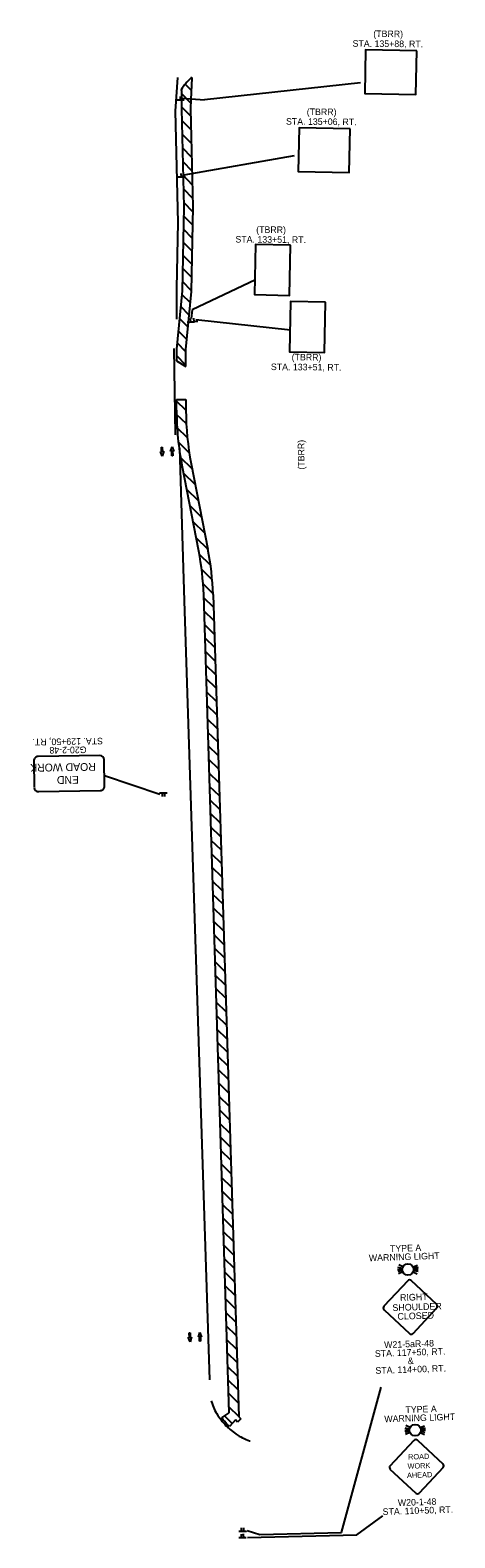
# Model space of a CAD drawing. Extents: x 126146 to 386643, y 319437 to 606724.
# Drawn here: x 169819 to 170272, y 349145 to 350753 of the extents above; entities that cross this region are included whole.
import ezdxf

# ---------------------------------------------------------------- set-up
doc = ezdxf.new("R2010")
doc.units = 0
doc.layers.add('PM_P_Edge_Line', color=7, linetype='Continuous')

msp = doc.modelspace()

# ---------------------------------------------------------------- linework, layer by layer
at = {"layer": 'PM_P_Edge_Line'}
for p, q in [((169991.4, 350688.7), (169984.7, 350695.5)), ((169990.9, 350679.2), (169992.2, 350701.9)), ((169992.2, 350701.9), (169991.7, 350702.4)), ((170171.6, 350696.8), (170005.3, 350678.6)), ((169983.6, 350678.4), (169975.6, 350678.3)), ((169979.6, 350678.3), (169979.6, 350682.3)), ((169980.2, 350688.8), (169980.7, 350688.5)), ((169980.7, 350688.5), (169980.9, 350679.4)), ((169980.9, 350679.4), (169980.7, 350669.2)), ((169990.8, 350675.1), (169980.8, 350685.3)), ((169981.5, 350680.5), (170005.3, 350678.6)), ((169990.7, 350669.2), (169990.9, 350679.2)), ((169990.9, 350660.8), (169980.7, 350671.1)), ((169980.7, 350669.2), (169983.2, 350564.5)), ((169993.2, 350564.5), (169990.7, 350669.2)), ((169991.3, 350646.2), (169981, 350656.6)), ((169991.6, 350631.6), (169981.4, 350642)), ((169991.9, 350617), (169981.7, 350627.4)), ((170100.7, 350618.8), (169983.3, 350598.5)), ((169980.6, 350596.1), (169980.5, 350600.1)), ((169992.3, 350602.4), (169982, 350612.8)), ((169992.6, 350587.8), (169982.4, 350598.2)), ((169984.6, 350596.2), (169976.6, 350596.1)), ((169993, 350573.2), (169982.7, 350583.6)), ((169993.1, 350558.9), (169983.1, 350569)), ((169983.2, 350564.5), (169981.5, 350474.8)), ((169992.8, 350544.9), (169983, 350554.8)), ((169991.5, 350474.2), (169993.2, 350564.5)), ((169992.6, 350530.9), (169982.7, 350540.9)), ((169992.3, 350516.9), (169982.5, 350526.9)), ((169992, 350502.9), (169982.2, 350512.9)), ((169991.5, 350475), (169981.7, 350484.9)), ((169991.8, 350489), (169982, 350498.9)), ((170059.6, 350486.6), (169992, 350454.8)), ((169981.5, 350474.8), (169975.4, 350412.7)), ((169990.3, 350462), (169981.2, 350471.2)), ((169985.4, 350412.3), (169991.5, 350474.2)), ((169989, 350449), (169979.9, 350458.3)), ((169992, 350454.8), (169991.2, 350445.3)), ((169987.7, 350436.1), (169978.6, 350445.3)), ((169994.6, 350441.5), (169986.7, 350441)), ((169998.2, 350442.1), (169990.2, 350441.6)), ((169990.7, 350441.3), (169990.4, 350445.3)), ((169990.7, 350441.3), (169990.7, 350441.3)), ((169994.2, 350441.9), (169993.9, 350445.8)), ((169994.2, 350441.9), (169994.2, 350441.9)), ((170096.9, 350432.9), (169996, 350443.9)), ((169986.5, 350423.1), (169977.3, 350432.4)), ((169974.5, 350321.2), (169973, 350413.6)), ((169975.4, 350412.7), (169975.4, 350400.4)), ((169985.4, 350395.7), (169975.4, 350405.9)), ((169985.4, 350410), (169976.1, 350419.4)), ((169985.4, 350394.3), (169985.4, 350412.3)), ((169975.4, 350400.4), (169985.4, 350394.3)), ((169975.5, 350347.5), (169975.5, 350359.1)), ((169975.5, 350359.1), (169985.5, 350359.1)), ((169985.5, 350347.5), (169975.5, 350357.2)), ((169985.5, 350359.1), (169985.5, 350347.6)), ((169985.9, 350333.2), (169975.5, 350343.2)), ((169987, 350318.1), (169976.1, 350328.7)), ((169959.6, 350302.7), (169959.3, 350308.2)), ((169959.3, 350308.2), (169960.3, 350308.2)), ((169959.8, 350308.2), (169959.8, 350308.2)), ((169960.3, 350308.2), (169960.6, 350302.7)), ((169969.1, 350303.6), (169970.8, 350308.6)), ((169970.8, 350308.6), (169970.8, 350308.6)), ((169970.8, 350308.6), (169972.6, 350303.6)), ((169989, 350302.2), (169977.4, 350313.5)), ((169960.3, 350298.7), (169958.3, 350303.6)), ((169958.3, 350303.6), (169959.6, 350302.7)), ((169961.8, 350303.8), (169960.3, 350298.7)), ((169960.3, 350298.7), (169960.3, 350298.7)), ((169960.6, 350302.7), (169961.8, 350303.8)), ((169970.3, 350304.6), (169969.1, 350303.6)), ((169970.5, 350299.1), (169970.3, 350304.6)), ((169971.5, 350299.1), (169970.5, 350299.1)), ((169971, 350299.1), (169971, 350299.1)), ((169972.6, 350303.6), (169971.3, 350304.6)), ((169971.3, 350304.6), (169971.5, 350299.1)), ((169992.1, 350285.2), (169979.7, 350297.3)), ((169999.1, 350197.4), (169981.3, 350288.5)), ((169995.5, 350268), (169982.9, 350280.3)), ((169991.1, 350290.4), (170008.9, 350199.3)), ((169998.8, 350250.8), (169986.3, 350263)), ((170002.2, 350233.5), (169989.6, 350245.8)), ((170005.6, 350216.3), (169993, 350228.5)), ((170009, 350199.1), (169996.4, 350211.3)), ((170011.7, 350182.4), (169999.7, 350194.1)), ((170013.9, 350166.4), (170002.3, 350177.7)), ((170014.3, 350152), (170003.8, 350162.3)), ((170031.6, 349278.2), (170004.4, 350150.8)), ((170014.8, 350137.6), (170004.5, 350147.6)), ((170014.4, 350151.1), (170041.7, 349273.8)), ((170015.2, 350123.2), (170004.9, 350133.2)), ((170015.7, 350108.8), (170005.4, 350118.9)), ((170016.1, 350094.4), (170005.8, 350104.5)), ((170016.6, 350080), (170006.3, 350090.1)), ((170017, 350065.6), (170006.7, 350075.7)), ((170017.5, 350051.2), (170007.1, 350061.3)), ((170017.9, 350036.9), (170007.6, 350046.9)), ((170018.4, 350022.5), (170008, 350032.5)), ((170018.8, 350008.1), (170008.5, 350018.1)), ((170019.3, 349993.7), (170008.9, 350003.7)), ((170019.7, 349979.3), (170009.4, 349989.3)), ((170020.2, 349964.9), (170009.8, 349974.9)), ((169957.7, 349937.8), (169898.6, 349957.7)), ((170020.6, 349950.5), (170010.3, 349960.6)), ((169957.3, 349939.4), (169965.3, 349939.5)), ((169960.1, 349939.5), (169960.1, 349935.5)), ((169961.3, 349939.5), (169961.3, 349939.5)), ((169962.5, 349939.5), (169962.5, 349935.5)), ((170021.1, 349936.1), (170010.7, 349946.2)), ((170021.5, 349921.7), (170011.2, 349931.8)), ((170022, 349907.3), (170011.6, 349917.4)), ((170022.4, 349892.9), (170012.1, 349903)), ((170022.9, 349878.6), (170012.5, 349888.6)), ((170023.3, 349864.2), (170013, 349874.2)), ((170023.8, 349849.8), (170013.4, 349859.8)), ((170024.2, 349835.4), (170013.9, 349845.4)), ((170024.7, 349821), (170014.3, 349831)), ((170025.1, 349806.6), (170014.8, 349816.6)), ((170025.6, 349792.2), (170015.2, 349802.2)), ((170026, 349777.8), (170015.7, 349787.9)), ((170026.5, 349763.4), (170016.1, 349773.5)), ((170026.9, 349749), (170016.6, 349759.1)), ((170027.4, 349734.6), (170017, 349744.7)), ((170027.8, 349720.3), (170017.5, 349730.3)), ((170028.3, 349705.9), (170017.9, 349715.9)), ((170028.7, 349691.5), (170018.4, 349701.5)), ((170029.2, 349677.1), (170018.8, 349687.1)), ((170029.6, 349662.7), (170019.3, 349672.7)), ((170030, 349648.3), (170019.7, 349658.3)), ((170030.5, 349633.9), (170020.2, 349643.9)), ((170030.9, 349619.5), (170020.6, 349629.6)), ((170031.4, 349605.1), (170021.1, 349615.2)), ((170031.8, 349590.7), (170021.5, 349600.8)), ((170032.3, 349576.3), (170022, 349586.4)), ((170032.7, 349561.9), (170022.4, 349572)), ((170033.2, 349547.6), (170022.9, 349557.6)), ((170033.6, 349533.2), (170023.3, 349543.2)), ((170034.1, 349518.8), (170023.8, 349528.8)), ((170034.5, 349504.4), (170024.2, 349514.4)), ((170035, 349490), (170024.7, 349500)), ((170035.4, 349475.6), (170025.1, 349485.6)), ((170035.9, 349461.2), (170025.6, 349471.3)), ((170036.3, 349446.8), (170026, 349456.9)), ((170036.8, 349432.4), (170026.5, 349442.5)), ((170037.2, 349418), (170026.9, 349428.1)), ((170216, 349430.9), (170211, 349430.8)), ((170216.1, 349432.2), (170211.2, 349433.3)), ((170216.1, 349429.9), (170211.2, 349429)), ((170216.5, 349428.6), (170211.9, 349426.5)), ((170216.6, 349433.7), (170212.2, 349435.9)), ((170231.9, 349426), (170227.4, 349428.3)), ((170232.1, 349435.4), (170227.5, 349433.4)), ((170232.8, 349428.7), (170227.9, 349429.7)), ((170232.9, 349433), (170228, 349432.1)), ((170233.1, 349431.1), (170228.1, 349431.1)), ((170037.7, 349403.6), (170027.4, 349413.7)), ((170038.1, 349389.3), (170027.8, 349399.3)), ((170038.6, 349374.9), (170028.3, 349384.9)), ((169989.8, 349354), (169987.9, 349358.9)), ((169987.9, 349358.9), (169989.2, 349358)), ((169989.2, 349358), (169988.9, 349363.5)), ((169988.9, 349363.5), (169989.9, 349363.5)), ((169989.4, 349363.5), (169989.4, 349363.5)), ((169991.3, 349359.1), (169989.8, 349354)), ((169989.9, 349363.5), (169990.1, 349358)), ((169990.1, 349358), (169991.3, 349359.1)), ((169998.7, 349358.8), (170000.3, 349363.9)), ((169999.9, 349359.9), (169998.7, 349358.8)), ((170000, 349354.4), (169999.9, 349359.9)), ((170000.3, 349363.9), (170000.3, 349363.9)), ((170000.3, 349363.9), (170002.2, 349358.9)), ((170002.2, 349358.9), (170000.9, 349359.9)), ((170000.9, 349359.9), (170001, 349354.4)), ((170039, 349360.5), (170028.7, 349370.5)), ((169989.8, 349354), (169989.8, 349354)), ((170001, 349354.4), (170000, 349354.4)), ((170000.5, 349354.4), (170000.5, 349354.4)), ((170039.5, 349346.1), (170029.2, 349356.1)), ((170039.9, 349331.7), (170029.6, 349341.7)), ((170040.4, 349317.3), (170030.1, 349327.3)), ((170040.8, 349302.9), (170030.5, 349312.9)), ((170041.3, 349288.5), (170031, 349298.6)), ((170151.2, 349150.5), (170193.4, 349305.4)), ((170041.7, 349274.1), (170031.4, 349284.2)), ((170023.8, 349272.7), (170024.2, 349273)), ((170024.1, 349272.3), (170023.8, 349272.7)), ((170025.3, 349270.7), (170024.1, 349272.3)), ((170024.2, 349273), (170031.6, 349278.2)), ((170026.6, 349269.2), (170025.3, 349270.7)), ((170027.8, 349267.6), (170026.6, 349269.2)), ((170034.8, 349266.9), (170026.7, 349274.8)), ((170029.2, 349266.2), (170027.8, 349267.6)), ((170030.6, 349264.7), (170029.2, 349266.2)), ((170031, 349264.3), (170030.6, 349264.7)), ((170031.8, 349263.6), (170031, 349264.3)), ((170032.2, 349264), (170031.8, 349263.6)), ((170038.2, 349270.7), (170032.2, 349264)), ((170040.4, 349268.2), (170038.2, 349270.7)), ((170043.9, 349271.7), (170040.4, 349268.2)), ((170041.7, 349273.8), (170043.9, 349271.7)), ((170224.3, 349262.3), (170219.8, 349264.5)), ((170239.8, 349264), (170235.2, 349262)), ((170223.6, 349259.5), (170218.6, 349259.4)), ((170223.7, 349258.5), (170218.8, 349257.5)), ((170223.8, 349260.8), (170218.9, 349261.9)), ((170224.2, 349257.1), (170219.6, 349255.1)), ((170239.5, 349254.6), (170235.1, 349256.9)), ((170240.5, 349261.6), (170235.6, 349260.7)), ((170240.4, 349257.3), (170235.6, 349258.3)), ((170240.7, 349259.7), (170235.7, 349259.7)), ((170167.7, 349147.9), (170195.4, 349168.2)), ((170050, 349151.6), (170042, 349151.5)), ((170044.8, 349151.6), (170044.7, 349155.5)), ((170046, 349151.6), (170046, 349151.6)), ((170047.2, 349151.6), (170047.1, 349155.6)), ((170050.8, 349152.6), (170064.1, 349148.3)), ((170064.1, 349148.3), (170151.2, 349150.5)), ((170049.8, 349144.9), (170041.8, 349144.8)), ((170044.6, 349144.8), (170044.5, 349148.8)), ((170045.8, 349144.8), (170045.8, 349144.8)), ((170047, 349144.9), (170046.9, 349148.9)), ((170051.2, 349145.2), (170167.7, 349147.9))]:
    msp.add_line(p, q, dxfattribs=at)
for points in [[(170231.4, 350730.9), (170176.9, 350732), (170176, 350685.5), (170230.4, 350684.4)], [(170160.4, 350647.7), (170106, 350648.8), (170105.1, 350602.4), (170159.5, 350601.3)], [(170097, 350523.8), (170059.7, 350524.5), (170058.6, 350470.9), (170095.9, 350470.1)], [(170134.1, 350462.8), (170096.8, 350463.6), (170095.7, 350409.9), (170133, 350409.2)]]:
    msp.add_lwpolyline(points, close=True, dxfattribs=at)
for points in [[(169975.6, 350444.8), (169975.9, 350477.8), (169977.3, 350547.8), (169974.5, 350666.6), (169976.7, 350702.5)], [(169991.7, 350702.4), (169991.2, 350702), (169989.3, 350700.2), (169989, 350699.9), (169988.3, 350699.3), (169987.8, 350698.8), (169986.5, 350697.4), (169985, 350695.8), (169984.1, 350694.8), (169982.5, 350692.7), (169981.5, 350691.1), (169980.5, 350689.4), (169980.2, 350688.8)], [(170011.1, 349313.4), (169984.1, 350144.3), (169978.8, 350307.2)], [(169823.4, 349973.5), (169823.8, 349945.4)], [(169893.6, 349979.3), (169828, 349978.2)], [(169898.8, 349946.5), (169898.4, 349974.7)], [(169828.6, 349940.8), (169894.2, 349941.8)], [(170221.8, 349419), (170196.4, 349391.8)], [(170252.8, 349393.7), (170225.6, 349419.1)], [(170196.6, 349388.1), (170223.7, 349362.7)], [(170227.5, 349362.8), (170252.9, 349390)], [(170012.3, 349290.9), (170012.6, 349289.8), (170013.3, 349287.9), (170014, 349286), (170014.7, 349284.1), (170015.5, 349282.3), (170016.4, 349280.5), (170017.4, 349278.8), (170017.9, 349277.9), (170019.5, 349275.4), (170020.6, 349273.7), (170021.8, 349272.1), (170023, 349270.5), (170024.2, 349268.9), (170025.5, 349267.4), (170026.8, 349265.9), (170028.1, 349264.4), (170029.6, 349263), (170030.3, 349262.3), (170032.5, 349260.3), (170034.1, 349259.1), (170035.7, 349257.9), (170037.3, 349256.7), (170038.9, 349255.5), (170040.2, 349254.7), (170042.3, 349253.4), (170044.1, 349252.4), (170045.8, 349251.5), (170047.6, 349250.7), (170049.5, 349249.8), (170051.3, 349249.1), (170053.2, 349248.4), (170053.9, 349248.1)], [(170203.1, 349221.6), (170228.5, 349248.8)], [(170232.2, 349248.9), (170259.4, 349223.5)], [(170230.4, 349192.4), (170203.2, 349217.8)], [(170259.5, 349219.7), (170234.1, 349192.6)]]:
    msp.add_lwpolyline(points, dxfattribs=at)
for centre in [(170222, 349431), (170229.7, 349259.6)]:
    msp.add_circle(centre, 6.02, dxfattribs=at)
for centre, radius, start, end in [((170285.5, 350348), 310, 180.0886, 191.0708), ((170285.5, 350348), 300, 180.0886, 191.0708), ((169714.5, 350141.7), 290, 1.7884, 11.0708), ((169714.5, 350141.7), 300, 1.7884, 11.0708), ((169828.1, 349973.6), 4.69, 90.8959, 180.8959), ((169893.7, 349974.6), 4.69, 0.8959, 90.8959), ((169828.5, 349945.4), 4.69, 180.8959, 270.8959), ((169894.1, 349946.5), 4.69, 270.8959, 0.8959), ((170223.8, 349417.2), 2.66, 46.9253, 136.9253), ((170198.4, 349390), 2.66, 136.9253, 226.9253), ((170250.9, 349391.8), 2.66, 316.9253, 46.9253), ((170225.5, 349364.6), 2.66, 226.9253, 316.9253), ((170230.4, 349246.9), 2.66, 46.9253, 136.9253), ((170205, 349219.8), 2.66, 136.9253, 226.9253), ((170257.6, 349221.6), 2.66, 316.9253, 46.9253), ((170232.2, 349194.4), 2.66, 226.9253, 316.9253)]:
    msp.add_arc(centre, radius, start, end, dxfattribs=at)

# ---------------------------------------------------------------- texts
for s, height, rotation, p in [('STA. 135+88, RT.', 7, 359.568, (170163, 350735.3)), ('(TBRR)', 7, 359.568, (170185.1, 350745.7)), ('(TBRR)', 7, 359.568, (170114.2, 350662.5)), ('STA. 135+06, RT.', 7, 359.568, (170092.1, 350652.2)), ('STA. 133+51, RT.', 7, 359.568, (170038.2, 350526.5)), ('(TBRR)', 7, 359.568, (170060.3, 350536.8)), ('(TBRR)', 7, 359.568, (170098.1, 350400.8)), ('STA. 133+51, RT.', 7, 359.568, (170076, 350390.4)), ('(TBRR)', 7, 90.6063, (170111.9, 350284.3)), ('STA. 129+50, RT.', 7, 180.8959, (169897, 349998.2)), ('G20-2-48', 7, 180.8959, (169879.5, 349988.9)), ('ROAD WORK', 8.33, 180.8959, (169889.3, 349971.4)), ('END', 8.33, 180.8959, (169871.4, 349957.6)), ('TYPE A', 7, 1.9253, (170203, 349449.7)), ('WARNING LIGHT', 7, 1.9253, (170180.5, 349439.8)), ('SHOULDER', 7.08, 1.9253, (170205.6, 349386.7)), ('RIGHT', 7.08, 1.9253, (170213.7, 349397.5)), ('CLOSED', 7.08, 1.9253, (170211, 349377.4)), ('STA. 117+50, RT.', 7, 1.9253, (170186.9, 349337.8)), ('W21-5aR-48', 7, 1.9253, (170196.8, 349347.2)), ('STA. 114+00, RT.', 7, 1.9253, (170187.5, 349319.7)), ('&', 7, 1.9253, (170222, 349330)), ('TYPE A', 7, 1.9253, (170219.5, 349277.9)), ('WARNING LIGHT', 7, 1.9253, (170197, 349268)), ('ROAD', 5.66, 1.9253, (170222.3, 349228.2)), ('AHEAD', 5.66, 1.9253, (170221.1, 349208.6)), ('WORK', 5.66, 1.9253, (170221.7, 349218.4)), ('W20-1-48', 7, 1.9253, (170211.4, 349178.7)), ('STA. 110+50, RT.', 7, 1.9253, (170195.2, 349169.1))]:
    msp.add_text(s, height=height, rotation=rotation, dxfattribs=at).set_placement(p)

doc.saveas('drawing.dxf')
